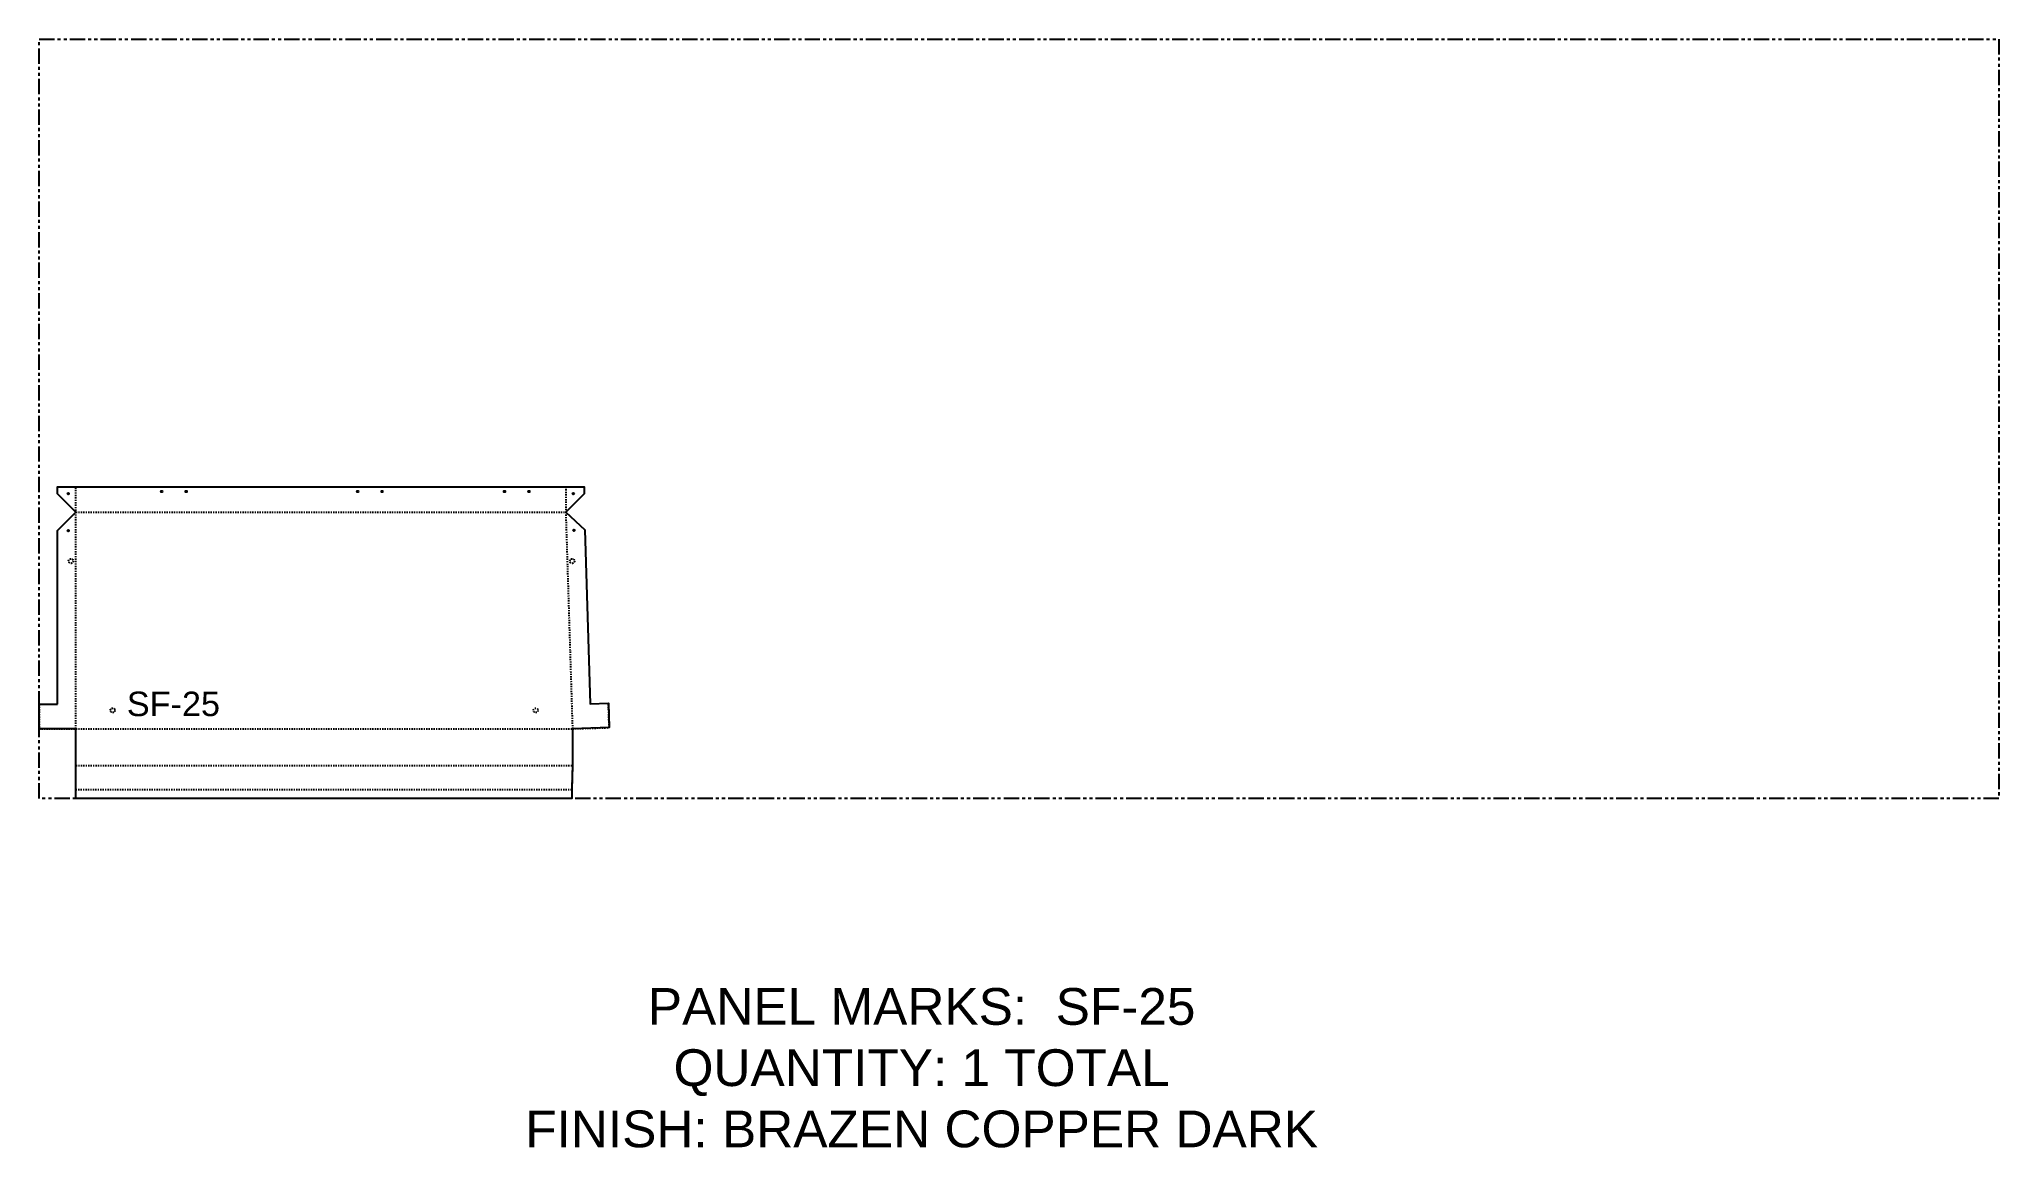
# Model space of a CAD drawing. Header units: inches. Extents: x 0 to 160, y -29 to 62.
import ezdxf

# ---------------------------------------------------------------- set-up
doc = ezdxf.new("R2010")
doc.units = ezdxf.units.IN
doc.header["$MEASUREMENT"] = 0
doc.linetypes.add('HIDDEN', pattern=[0.375, 0.25, -0.125])
doc.linetypes.add('PHANTOM', pattern=[2.5, 1.25, -0.25, 0.25, -0.25, 0.25, -0.25])
for name, color, linetype in [('CUT', 7, 'Continuous'), ('DIMS', 1, 'Continuous'), ('HOLES', 6, 'Continuous'), ('ROUT', 1, 'HIDDEN'), ('SHEET', 5, 'PHANTOM'), ('TEXT', 2, 'PHANTOM'), ('WEEPS', 3, 'HIDDEN')]:
    doc.layers.add(name, color=color, linetype=linetype)
doc.styles.get("Standard").update_dxf_attribs({"font": 'arial.ttf'})

msp = doc.modelspace()

# ---------------------------------------------------------------- linework, layer by layer
at = {"layer": 'CUT'}
msp.add_lwpolyline([(1.5, 7.69), (1.5, 21.88), (3, 23.38), (1.5, 24.88), (1.5, 25.44), (44.49, 25.44), (44.49, 24.88), (42.99, 23.38), (44.54, 21.92), (44.98, 7.73), (46.48, 7.78), (46.54, 5.78), (43.54, 5.69), (43.54, 2.69), (43.48, 0.69), (43.48, 0), (3, 0), (3, 5.69), (0, 5.69), (0, 7.69)], close=True, dxfattribs=at)
at = {"layer": 'HOLES', "ltscale": 0.25}
for centre in [(2.37, 24.88), (10, 25.06), (12, 25.06), (26, 25.06), (28, 25.06), (37.99, 25.06), (39.99, 25.06), (43.61, 24.88), (2.37, 21.87), (43.66, 21.89)]:
    msp.add_circle(centre, 0.0625, dxfattribs=at)
at = {"layer": 'ROUT', "ltscale": 0.25}
for p, q in [((3, 23.38), (42.99, 23.38)), ((3, 2.69), (43.54, 2.69))]:
    msp.add_line(p, q, dxfattribs=at)
for points in [[(42.99, 25.44), (42.99, 23.38), (43.54, 5.69), (43.54, 2.69), (43.48, 0.69), (3, 0.69), (3, 25.44)], [(0, 7.69), (0, 5.69), (43.54, 5.69), (46.54, 5.78), (46.48, 7.78)]]:
    msp.add_lwpolyline(points, dxfattribs=at)
at = {"layer": 'SHEET'}
msp.add_lwpolyline([(0, 62), (160, 62), (160, 0), (0, 0)], close=True, dxfattribs=at)
at = {"layer": 'WEEPS', "ltscale": 0.25}
for centre in [(2.59, 19.38), (43.52, 19.38), (6, 7.19), (40.54, 7.19)]:
    msp.add_circle(centre, 0.188, dxfattribs=at)

# ---------------------------------------------------------------- texts
at = {"layer": 'DIMS', "ltscale": 0.25, "insert": (10.96, 8.72), "char_height": 2, "attachment_point": 2}
msp.add_mtext_dynamic_manual_height_columns('SF-25', width=3.0859, gutter_width=10, heights=[0], dxfattribs=at)
at = {"layer": 'TEXT', "insert": (72.05, -22.01), "char_height": 3, "attachment_point": 5}
msp.add_mtext_dynamic_manual_height_columns('PANEL MARKS:  SF-25\\PQUANTITY: 1 TOTAL\\PFINISH: BRAZEN COPPER DARK', width=199.7409, gutter_width=1, heights=[0], dxfattribs=at)

doc.saveas('drawing.dxf')
